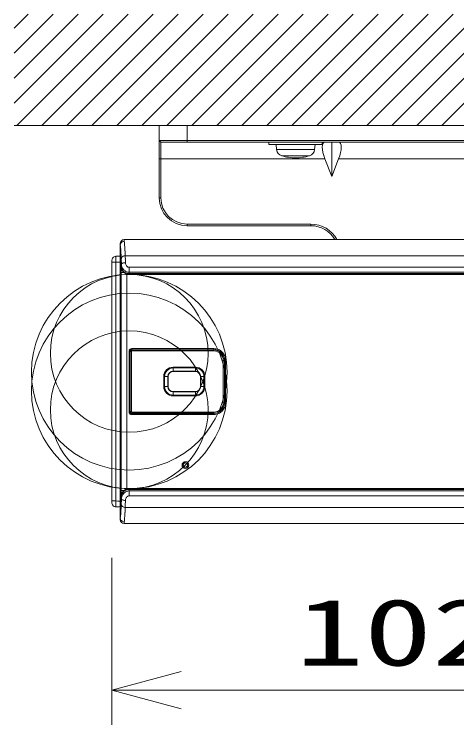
# Model space of a CAD drawing. Units: millimetres on the paper. Extents: x -62 to 64, y -59 to 59.
# Drawn here: x -29.48 to -13.53, y 19.13 to 44.72 of the extents above; entities that cross this region are included whole.
import ezdxf
from ezdxf.enums import TextEntityAlignment as Align

# ---------------------------------------------------------------- set-up
doc = ezdxf.new("R2010")
doc.units = ezdxf.units.MM
for name, color, linetype, lineweight in [('0-3_GAIKEI', 4, 'Continuous', 9), ('0-4_SUNPO', 7, 'Continuous', 9), ('0-5_0', 7, 'Continuous', 9)]:
    doc.layers.add(name, color=color, linetype=linetype, lineweight=lineweight)
doc.styles.add('ＭＳ ゴシック', font='')
doc.styles.get('ＭＳ ゴシック').set_extended_font_data('MS Gothic')

# ---------------------------------------------------------------- blocks, each defined once
blk = doc.blocks.new('_Open30')
at = {"layer": '0-5_0'}
blk.add_line((0, 0), (-1, 0), dxfattribs=at)
blk.add_lwpolyline([(-1, 0.2679), (0, 0), (-1, -0.2679)], dxfattribs=at)

msp = doc.modelspace()

# ---------------------------------------------------------------- linework, layer by layer
at = {"layer": '0-3_GAIKEI', "color": 134}
for p, q in [((-29.475, 44.215), (-28.969, 44.721)), ((-29.475, 43.315), (-28.069, 44.721)), ((-29.475, 42.415), (-27.168, 44.721)), ((-29.475, 41.514), (-26.268, 44.721)), ((-29.378, 40.711), (-25.368, 44.721)), ((-28.477, 40.711), (-24.468, 44.721)), ((-27.577, 40.711), (-23.568, 44.721)), ((-26.677, 40.711), (-22.668, 44.721)), ((-25.777, 40.711), (-21.767, 44.721)), ((-24.877, 40.711), (-20.867, 44.721)), ((-23.977, 40.711), (-19.967, 44.721)), ((-23.076, 40.711), (-19.067, 44.721)), ((-22.176, 40.711), (-18.167, 44.721)), ((-21.276, 40.711), (-17.267, 44.721)), ((-20.376, 40.711), (-16.367, 44.721)), ((-19.476, 40.711), (-15.466, 44.721)), ((-18.576, 40.711), (-14.566, 44.721)), ((-17.676, 40.711), (-13.666, 44.721)), ((-16.775, 40.711), (-12.766, 44.721)), ((-15.875, 40.711), (-11.866, 44.721)), ((-14.975, 40.711), (-10.966, 44.721)), ((-14.075, 40.711), (-10.065, 44.721)), ((-29.475, 40.711), (-0.806, 40.711))]:
    msp.add_line(p, q, dxfattribs=at)
at = {"layer": '0-3_GAIKEI'}
for p, q in [((-24.251, 40.17), (-24.251, 40.711)), ((-7.812, 40.711), (-23.249, 40.711)), ((-24.251, 40.17), (-23.249, 40.17)), ((-24.251, 40.17), (-24.191, 40.11)), ((-24.251, 39.508), (-24.251, 40.17)), ((-23.249, 40.11), (-24.191, 40.11)), ((-24.191, 40.11), (-24.191, 39.508)), ((-23.249, 40.17), (-23.249, 40.11)), ((-20.302, 40.11), (-20.302, 40.03)), ((-18.377, 40.03), (-20.302, 40.03)), ((-20.041, 40.03), (-20.025, 39.846)), ((-18.654, 39.846), (-18.638, 40.03)), ((-18.377, 40.03), (-18.377, 40.11)), ((-20.025, 39.846), (-18.654, 39.846)), ((-24.251, 39.508), (-24.191, 39.508)), ((-24.251, 38.105), (-24.251, 39.508)), ((-18.283, 39.508), (-24.191, 39.508)), ((-24.191, 39.508), (-24.191, 38.105)), ((-19.837, 39.619), (-18.842, 39.619)), ((-17.79, 39.508), (-18.036, 38.871)), ((-13.271, 39.508), (-17.79, 39.508)), ((-24.251, 38.105), (-24.191, 38.105)), ((-23.249, 37.103), (-23.249, 37.163)), ((-23.249, 37.163), (-18.788, 37.163)), ((-18.788, 37.103), (-18.788, 37.163)), ((-18.788, 37.103), (-23.249, 37.103)), ((-25.513, 36.602), (-25.513, 36.54)), ((-23.947, 36.602), (-23.953, 36.602)), ((-23.346, 36.602), (-23.352, 36.602)), ((-22.745, 36.602), (-22.75, 36.602)), ((-22.143, 36.602), (-22.149, 36.602)), ((-21.542, 36.602), (-21.548, 36.602)), ((-20.94, 36.602), (-20.946, 36.602)), ((-20.339, 36.602), (-20.345, 36.602)), ((-19.738, 36.602), (-19.743, 36.602)), ((-19.136, 36.602), (-19.142, 36.602)), ((-18.535, 36.602), (-18.541, 36.602)), ((-17.933, 36.602), (-17.939, 36.602)), ((-17.332, 36.602), (-17.338, 36.602)), ((-16.73, 36.602), (-16.736, 36.602)), ((-16.129, 36.602), (-16.135, 36.602)), ((-15.528, 36.602), (-15.533, 36.602)), ((-13.723, 36.602), (-13.729, 36.602)), ((-25.654, 35.794), (-25.654, 35.845)), ((-25.636, 35.845), (-25.654, 35.845)), ((-25.636, 26.946), (-25.636, 36.042)), ((-25.476, 36.024), (-5.385, 36.024)), ((-25.618, 35.629), (-25.617, 35.63)), ((-25.617, 35.63), (-25.614, 35.718)), ((-25.331, 35.605), (-25.331, 35.426)), ((-25.331, 35.605), (-5.529, 35.605)), ((-25.636, 35.502), (-25.654, 35.502)), ((-25.619, 35.412), (-25.619, 27.567)), ((-25.419, 35.359), (-25.419, 27.62)), ((-25.334, 35.346), (-25.333, 35.347)), ((-25.332, 35.379), (-25.331, 35.426)), ((-25.332, 35.379), (-5.528, 35.379)), ((-25.332, 35.347), (-5.528, 35.347)), ((-25.331, 35.426), (-5.529, 35.426)), ((-25.338, 32.576), (-25.338, 30.403)), ((-25.297, 32.576), (-25.297, 30.403)), ((-25.297, 32.576), (-25.294, 32.572)), ((-25.294, 32.572), (-25.294, 30.407)), ((-25.253, 32.572), (-25.294, 32.572)), ((-25.253, 32.572), (-25.253, 30.407)), ((-22.283, 32.676), (-25.237, 32.676)), ((-22.283, 32.636), (-25.237, 32.636)), ((-25.237, 32.636), (-25.233, 32.632)), ((-25.233, 32.592), (-25.233, 32.632)), ((-22.286, 32.632), (-25.233, 32.632)), ((-22.286, 32.592), (-25.233, 32.592)), ((-22.283, 32.636), (-22.286, 32.632)), ((-22.286, 32.592), (-22.286, 32.632)), ((-21.902, 32.255), (-21.906, 32.251)), ((-21.906, 30.728), (-21.906, 32.251)), ((-21.902, 30.724), (-21.902, 32.255)), ((-21.862, 30.724), (-21.862, 32.255)), ((-22.948, 32.007), (-23.75, 32.007)), ((-22.948, 31.979), (-22.948, 32.007)), ((-23.75, 31.85), (-23.75, 31.862)), ((-22.948, 31.85), (-23.75, 31.85)), ((-22.948, 31.862), (-22.948, 31.979)), ((-22.948, 31.85), (-22.948, 31.862)), ((-24.087, 31.67), (-24.087, 31.309)), ((-24.059, 31.67), (-24.087, 31.67)), ((-23.942, 31.67), (-24.059, 31.67)), ((-23.942, 31.67), (-23.942, 31.309)), ((-23.93, 31.67), (-23.942, 31.67)), ((-22.639, 31.67), (-22.611, 31.67)), ((-22.639, 31.309), (-22.639, 31.67)), ((-22.611, 31.309), (-22.611, 31.67)), ((-23.942, 31.309), (-24.059, 31.309)), ((-22.768, 31.309), (-22.756, 31.309)), ((-22.756, 31.309), (-22.639, 31.309)), ((-22.639, 31.309), (-22.611, 31.309)), ((-23.75, 31.129), (-23.75, 31.117)), ((-23.75, 31.129), (-22.948, 31.129)), ((-23.75, 31.117), (-23.75, 31)), ((-23.75, 31), (-22.948, 31)), ((-23.75, 31), (-23.75, 30.972)), ((-23.75, 30.972), (-22.948, 30.972)), ((-22.948, 31.129), (-22.948, 31.117)), ((-22.948, 31), (-22.948, 30.972)), ((-21.946, 30.728), (-21.906, 30.728)), ((-21.906, 30.728), (-21.902, 30.724)), ((-25.294, 30.407), (-25.297, 30.403)), ((-25.253, 30.407), (-25.294, 30.407)), ((-25.233, 30.347), (-25.237, 30.343)), ((-25.237, 30.343), (-22.283, 30.343)), ((-25.237, 30.303), (-22.283, 30.303)), ((-25.233, 30.387), (-22.286, 30.387)), ((-25.233, 30.387), (-25.233, 30.347)), ((-25.233, 30.347), (-22.286, 30.347)), ((-22.286, 30.387), (-22.286, 30.347)), ((-22.286, 30.347), (-22.283, 30.343)), ((-23.386, 28.482), (-23.388, 28.482)), ((-23.231, 28.482), (-23.229, 28.482)), ((-25.636, 27.477), (-25.654, 27.477)), ((-25.334, 27.633), (-25.333, 27.632)), ((-25.332, 27.632), (-5.528, 27.632)), ((-25.332, 27.6), (-25.331, 27.553)), ((-25.332, 27.6), (-5.528, 27.6)), ((-5.529, 27.553), (-25.331, 27.553)), ((-25.654, 27.134), (-25.654, 27.185)), ((-25.636, 27.134), (-25.654, 27.134)), ((-25.618, 27.35), (-25.617, 27.349)), ((-25.617, 27.349), (-25.614, 27.261)), ((-25.476, 26.955), (-5.385, 26.955)), ((-25.513, 26.439), (-25.513, 26.377)), ((-23.947, 26.377), (-23.953, 26.377)), ((-23.346, 26.377), (-23.352, 26.377)), ((-22.745, 26.377), (-22.75, 26.377)), ((-22.143, 26.377), (-22.149, 26.377)), ((-21.542, 26.377), (-21.548, 26.377)), ((-20.94, 26.377), (-20.946, 26.377)), ((-19.738, 26.377), (-19.743, 26.377)), ((-19.136, 26.377), (-19.142, 26.377)), ((-18.535, 26.377), (-18.541, 26.377)), ((-17.933, 26.377), (-17.939, 26.377)), ((-17.332, 26.377), (-17.338, 26.377)), ((-16.73, 26.377), (-16.736, 26.377)), ((-16.129, 26.377), (-16.135, 26.377)), ((-15.528, 26.377), (-15.533, 26.377)), ((-14.926, 26.377), (-14.932, 26.377)), ((-14.325, 26.377), (-14.331, 26.377)), ((-13.723, 26.377), (-13.729, 26.377))]:
    msp.add_line(p, q, dxfattribs=at)
at = {"layer": '0-3_GAIKEI', "color": 7}
for p, q in [((-25.513, 36.602), (-5.348, 36.602)), ((-25.654, 36.46), (-25.654, 36.4)), ((-25.654, 36.4), (-25.654, 36.239)), ((-25.654, 36.03), (-25.654, 36.239)), ((-25.653, 36.004), (-25.815, 36.001)), ((-25.955, 27.188), (-25.955, 35.792)), ((-25.654, 35.794), (-25.654, 27.185)), ((-25.334, 35.346), (-5.526, 35.346)), ((-25.334, 27.633), (-5.526, 27.633)), ((-25.955, 27.121), (-25.945, 27.072)), ((-25.815, 26.978), (-25.653, 26.975)), ((-25.654, 26.74), (-25.654, 26.946)), ((-25.654, 26.74), (-25.654, 26.578)), ((-25.654, 26.579), (-25.654, 26.519)), ((-25.513, 26.377), (-5.348, 26.377)), ((-20.339, 26.377), (-20.345, 26.377))]:
    msp.add_line(p, q, dxfattribs=at)
at = {"layer": '0-3_GAIKEI'}
for points in [[(-24.251, 40.711), (-23.249, 40.711), (-23.249, 40.17)], [(-23.249, 40.17), (-7.812, 40.17), (-7.812, 40.11), (-23.249, 40.11)], [(-18.036, 40.11), (-18.036, 38.871), (-18.283, 39.508)], [(-25.955, 35.792), (-25.944, 35.792), (-25.914, 35.792), (-25.869, 35.792), (-25.815, 35.792)], [(-25.815, 35.792), (-25.725, 35.793), (-25.654, 35.794)], [(-25.654, 27.185), (-25.744, 27.186), (-25.815, 27.188), (-25.815, 35.792)], [(-25.508, 35.412), (-25.567, 35.412), (-25.605, 35.412), (-25.619, 35.412)], [(-25.332, 35.379), (-25.332, 35.356), (-25.332, 35.347)], [(-25.297, 32.576), (-25.301, 32.576), (-25.309, 32.576), (-25.322, 32.576), (-25.338, 32.576)], [(-25.237, 32.636), (-25.237, 32.639), (-25.237, 32.648), (-25.237, 32.661), (-25.237, 32.676)], [(-22.283, 32.639), (-22.283, 32.648), (-22.283, 32.661), (-22.283, 32.676)], [(-21.946, 30.728), (-21.946, 32.251), (-21.906, 32.251)], [(-21.902, 32.255), (-21.898, 32.255), (-21.89, 32.255), (-21.877, 32.255), (-21.862, 32.255)], [(-22.948, 31.979), (-23.75, 31.979), (-23.75, 32.007)], [(-22.948, 31.862), (-23.75, 31.862), (-23.75, 31.979)], [(-24.059, 31.67), (-24.059, 31.309), (-24.087, 31.309)], [(-23.93, 31.67), (-23.93, 31.309), (-23.942, 31.309)], [(-22.768, 31.309), (-22.768, 31.67), (-22.756, 31.67)], [(-22.756, 31.309), (-22.756, 31.67), (-22.639, 31.67)], [(-23.75, 31.117), (-22.948, 31.117), (-22.948, 31)], [(-21.898, 30.724), (-21.89, 30.724), (-21.877, 30.724), (-21.862, 30.724)], [(-25.297, 30.403), (-25.301, 30.403), (-25.309, 30.403), (-25.322, 30.403), (-25.338, 30.403)], [(-25.237, 30.343), (-25.237, 30.34), (-25.237, 30.331), (-25.237, 30.318), (-25.237, 30.303)], [(-22.283, 30.343), (-22.283, 30.34), (-22.283, 30.331), (-22.283, 30.318), (-22.283, 30.303)], [(-23.428, 28.482), (-23.421, 28.482), (-23.413, 28.482), (-23.406, 28.482), (-23.4, 28.482), (-23.395, 28.482), (-23.392, 28.482), (-23.389, 28.482), (-23.388, 28.482)], [(-23.189, 28.482), (-23.197, 28.482), (-23.204, 28.482), (-23.211, 28.482), (-23.217, 28.482), (-23.222, 28.482), (-23.226, 28.482), (-23.229, 28.482), (-23.229, 28.482)], [(-25.508, 27.567), (-25.567, 27.567), (-25.605, 27.567), (-25.619, 27.567)], [(-25.332, 27.6), (-25.332, 27.623), (-25.332, 27.632)], [(-5.529, 27.374), (-25.331, 27.374), (-25.331, 27.553)], [(-25.955, 27.188), (-25.944, 27.188), (-25.914, 27.188), (-25.869, 27.188), (-25.815, 27.188)]]:
    msp.add_lwpolyline(points, dxfattribs=at)
at = {"layer": '0-3_GAIKEI', "color": 7}
for points in [[(-25.955, 35.792), (-25.955, 35.817), (-25.955, 35.839), (-25.955, 35.853), (-25.955, 35.858)], [(-25.654, 35.794), (-25.654, 35.86), (-25.654, 35.919), (-25.654, 35.966), (-25.654, 35.994), (-25.654, 36.004)], [(-25.955, 27.121), (-25.955, 27.126), (-25.955, 27.14), (-25.955, 27.162), (-25.955, 27.188)], [(-25.654, 26.975), (-25.654, 26.984), (-25.654, 27.013), (-25.654, 27.059), (-25.654, 27.119), (-25.654, 27.185)]]:
    msp.add_lwpolyline(points, dxfattribs=at)
at = {"layer": '0-3_GAIKEI'}
for centre, radius in [((-25.815, 36.001), 0.0001), ((-25.332, 31.825), 3.523), ((-25.332, 32.506), 2.841), ((-25.332, 31.154), 3.523), ((-25.332, 30.473), 2.841), ((-25.815, 26.978), 0.0001)]:
    msp.add_circle(centre, radius, dxfattribs=at)
for centre, radius, start, end in [((-19.766, 39.869), 0.261, 185, 253.9803), ((-18.914, 39.869), 0.261, 286.0197, 355), ((-19.34, 41.353), 1.804, 253.9803, 270), ((-19.34, 41.353), 1.804, 270, 286.0197), ((-23.249, 38.105), 1.002, 180, 270), ((-23.249, 38.105), 0.942, 180, 270), ((-18.788, 36.1), 1.062, 28.1446, 90), ((-18.788, 36.1), 1.002, 30, 90), ((-25.439, 36.385), 0.216, 161.3533, 175.8675), ((-28.524, 36.015), 2.896, 6.083, 7.6506), ((-25.522, 36.405), 0.131, 133.8225, 158.0244), ((-25.518, 36.406), 0.133, 111.4841, 135.4214), ((-25.497, 36.317), 0.224, 94.1026, 108.2757), ((-28.516, 36.144), 3.03, 5.9771, 7.5236), ((-29.233, 36.093), 3.748, 3.8765, 5.6127), ((-34.654, 35.699), 9.183, 3.1325, 4.0417), ((-29.172, 35.969), 3.545, 3.9388, 5.7164), ((-34.37, 35.586), 8.757, 3.1775, 4.1015), ((-47.565, 35.018), 22.113, 2.6088, 3.0667), ((-25.773, 35.998), 0.0422, 175.8958, 180), ((-24.406, 35.972), 1.409, 178.9527, 179.6748), ((-19.948, 35.949), 5.867, 179.6983, 180.0207), ((-9.104, 35.944), 16.711, 179.9908, 180.1445), ((1.207, 35.967), 27.022, 180.1377, 180.2499), ((18.21, 36.048), 44.026, 180.259, 180.3336), ((-46.628, 34.93), 21.032, 2.6458, 3.112), ((-25.445, 35.883), 0.174, 158.3605, 174.3434), ((-30.969, 35.695), 5.355, 1.3649, 2.2012), ((-25.5, 35.897), 0.118, 129.722, 154.5035), ((-25.484, 35.883), 0.139, 109.2002, 131.3683), ((-25.457, 35.771), 0.254, 94.1017, 106.5596), ((-34.546, 35.726), 9.076, 1.192, 1.8795), ((-42.713, 35.61), 17.243, 0.5282, 1.0129), ((-37.514, 35.51), 11.894, 0.4936, 0.8129), ((-43.341, 35.475), 17.721, 0.1431, 0.4454), ((-25.068, 35.679), 0.551, 185.1503, 194.344), ((-25.174, 35.679), 0.446, 186.3608, 196.4475), ((-36.691, 35.598), 11.077, 0.6197, 1.1597), ((-25.568, 35.703), 0.0485, 134.8094, 161.9223), ((-24.9, 35.794), 0.718, 186.0719, 190.9635), ((-25.339, 35.711), 0.271, 191.4845, 204.6598), ((-25.544, 35.666), 0.0922, 106.7177, 128.8636), ((-25.294, 35.736), 0.322, 205.2248, 216.6826), ((-25.492, 35.532), 0.236, 97.8851, 109.4346), ((-25.452, 35.185), 0.585, 91.8521, 97.1717), ((-24.931, 35.87), 0.549, 190.5222, 195.2912), ((-25.265, 35.78), 0.203, 195.7052, 208.798), ((-25.276, 35.775), 0.191, 209.133, 223.4643), ((-25.318, 35.732), 0.131, 222.3368, 243.1442), ((-25.327, 35.735), 0.13, 247.3693, 268.3326), ((-91.804, 35.35), 66.185, 0.05381, 0.147), ((-25.367, 35.611), 0.246, 196.1778, 216.8302), ((-25.401, 35.621), 0.212, 198.6177, 220.3529), ((-25.346, 35.666), 0.284, 220.1273, 237.1204), ((-25.327, 35.64), 0.294, 216.6639, 234.0205), ((-25.303, 35.726), 0.309, 216.2415, 228.2356), ((-25.32, 35.708), 0.285, 228.4073, 241.4894), ((-25.349, 35.605), 0.253, 233.293, 253.3848), ((-25.35, 35.653), 0.27, 236.4141, 254.7803), ((-25.336, 35.676), 0.249, 241.0748, 256.0962), ((-25.289, 35.954), 0.577, 256.7591, 265.5661), ((-25.292, 35.868), 0.523, 255.6903, 265.4891), ((-25.312, 35.829), 0.403, 258.0652, 267.3451), ((-23.036, 35.401), 2.298, 180.5657, 181.132), ((-25.327, 36.095), 0.717, 269.4645, 269.5107), ((-25.326, 36.267), 0.889, 269.5243, 269.5616), ((-25.159, 35.359), 0.174, 180.9943, 183.8508), ((-25.197, 32.568), 0.141, 160.9575, 176.8682), ((-25.239, 32.577), 0.0986, 134.724, 157.6758), ((-25.244, 32.585), 0.0893, 110.9174, 136.1056), ((-25.204, 32.569), 0.0939, 161.5829, 175.9416), ((-25.233, 32.572), 0.0601, 90, 180), ((-25.241, 32.578), 0.0562, 134.2008, 158.3112), ((-25.24, 32.579), 0.0562, 111.6888, 135.7992), ((-25.222, 32.502), 0.175, 95.0929, 107.9578), ((-25.231, 32.542), 0.0939, 94.0584, 108.4171), ((-25.233, 32.572), 0.02, 90, 180), ((-22.286, 32.251), 0.381, 0, 90), ((-22.286, 32.251), 0.341, 0, 90), ((-22.315, 32.086), 0.591, 70.8919, 86.8745), ((553.229, 32.641), 575.512, 180.00016, 180.00048), ((-22.325, 32.043), 0.595, 71.5748, 85.9312), ((-22.268, 32.276), 0.356, 44.2005, 68.3031), ((-22.263, 32.292), 0.38, 55.5936, 68.0752), ((-22.293, 32.247), 0.434, 44.8062, 55.7476), ((-22.261, 32.269), 0.356, 21.6969, 45.7995), ((-22.296, 32.243), 0.438, 34.0595, 44.8446), ((-22.268, 32.26), 0.406, 22.5628, 34.2424), ((-22.495, 32.213), 0.595, 4.0689, 18.4252), ((-22.4, 32.233), 0.539, 2.3226, 19.8366), ((-23.75, 31.67), 0.337, 90, 180), ((-22.948, 31.67), 0.337, 0, 90), ((-23.75, 31.67), 0.309, 90, 180), ((-23.75, 31.67), 0.192, 90, 180), ((-23.75, 31.67), 0.18, 90, 180), ((-22.948, 31.67), 0.309, 0, 90), ((-22.948, 31.67), 0.192, 0, 90), ((-22.948, 31.67), 0.18, 0, 90), ((-23.75, 31.309), 0.337, 180, 270), ((-23.75, 31.309), 0.309, 180, 270), ((-23.75, 31.309), 0.192, 180, 270), ((-23.75, 31.309), 0.18, 180, 270), ((-22.948, 31.309), 0.309, 270, 0), ((-22.948, 31.309), 0.337, 270, 0), ((-22.948, 31.309), 0.192, 270, 0), ((-22.948, 31.309), 0.18, 270, 0), ((-22.286, 30.728), 0.341, 270, 0), ((-22.286, 30.728), 0.381, 270, 0), ((-22.495, 30.766), 0.595, 341.5748, 355.9312), ((-21.897, -544.806), 575.53, 90.00016, 90.00048), ((-22.452, 30.756), 0.591, 340.8919, 356.8745), ((-22.261, 30.71), 0.356, 314.2005, 338.3031), ((-22.291, 30.734), 0.434, 314.8062, 325.7476), ((-22.246, 30.705), 0.38, 325.5936, 338.0752), ((-25.163, 30.419), 0.175, 185.0929, 197.9578), ((-25.246, 30.397), 0.0893, 200.9174, 226.1056), ((-25.238, 30.402), 0.0986, 224.724, 247.6758), ((-25.204, 30.41), 0.0939, 184.0584, 198.4171), ((-25.233, 30.407), 0.0601, 180, 270), ((-25.241, 30.401), 0.0562, 201.6888, 225.7992), ((-25.24, 30.4), 0.0562, 224.2008, 248.3112), ((-25.23, 30.444), 0.141, 250.9575, 266.8682), ((-25.231, 30.437), 0.0939, 251.5829, 265.9416), ((-25.233, 30.407), 0.02, 180, 270), ((-22.325, 30.936), 0.595, 274.0688, 288.4252), ((-22.304, 30.841), 0.539, 272.3227, 289.8366), ((-22.268, 30.703), 0.356, 291.6969, 315.7995), ((-22.277, 30.71), 0.406, 292.5628, 304.2424), ((-22.294, 30.737), 0.438, 304.0595, 314.8446), ((-23.309, 28.482), 0.12, 0, 180), ((-23.309, 28.482), 0.12, 180, 0), ((-23.309, 28.482), 0.0795, 0, 180), ((-23.309, 28.482), 0.0795, 180, 0), ((-23.265, 28.49), 0.122, 183.4745, 196.1921), ((-23.285, 28.479), 0.101, 166.7749, 178.3448), ((-23.309, 28.483), 0.077, 149.6488, 164.8195), ((-23.313, 28.48), 0.0724, 199.1855, 220.3011), ((-23.308, 28.482), 0.0783, 135.2318, 149.9662), ((-23.311, 28.479), 0.0734, 218.646, 239.5598), ((-23.309, 28.483), 0.0771, 120.191, 135.0936), ((-23.297, 28.515), 0.112, 242.8405, 256.7374), ((-23.308, 28.483), 0.0776, 105.4946, 120.4235), ((-23.307, 28.464), 0.096, 91.4729, 103.66), ((-23.309, 28.482), 0.0777, 259.5419, 0), ((-23.309, 28.482), 0.0777, 0, 90), ((-71.552, 27.586), 45.932, 359.8428, 359.9767), ((-42.352, 27.507), 16.733, 359.5266, 359.8406), ((-25.068, 27.3), 0.551, 165.656, 174.8497), ((-25.174, 27.3), 0.446, 163.5525, 173.6392), ((-25.367, 27.368), 0.246, 143.1698, 163.8222), ((-25.401, 27.358), 0.212, 139.6472, 161.3823), ((-25.303, 27.248), 0.312, 147.5331, 157.7963), ((-25.293, 27.245), 0.322, 137.925, 147.9712), ((-25.327, 27.339), 0.294, 125.9795, 143.3361), ((-25.346, 27.313), 0.284, 122.8795, 139.8727), ((-25.315, 27.265), 0.293, 126.8028, 137.9316), ((-25.349, 27.374), 0.253, 106.6151, 126.707), ((-25.35, 27.326), 0.27, 105.2199, 123.5858), ((-25.32, 27.271), 0.284, 115.2171, 126.7207), ((-25.34, 27.315), 0.236, 101.6439, 115.5151), ((-25.292, 27.111), 0.523, 94.5112, 104.3096), ((-25.289, 27.026), 0.577, 94.4337, 103.241), ((-25.306, 27.093), 0.46, 93.0193, 100.1353), ((-25.327, 26.884), 0.717, 90.4893, 90.5355), ((-25.159, 27.62), 0.174, 176.1488, 179.0056), ((-23.036, 27.578), 2.298, 178.8679, 179.4343), ((-25.326, 26.712), 0.889, 90.4384, 90.4757), ((18.208, 26.931), 44.023, 179.6665, 179.741), ((1.214, 27.012), 27.029, 179.7502, 179.8623), ((-43.978, 27.535), 18.359, 359.2659, 359.4795), ((-30.969, 27.284), 5.354, 357.7988, 358.6351), ((-36.69, 27.381), 11.077, 358.8403, 359.3803), ((-24.827, 27.177), 0.791, 170.0294, 173.917), ((-25.568, 27.276), 0.0484, 198.0207, 225.189), ((-25.334, 27.265), 0.277, 158.6317, 169.8658), ((-25.544, 27.313), 0.0922, 231.1468, 253.2913), ((-25.492, 27.448), 0.236, 250.5633, 262.1106), ((-25.452, 27.793), 0.584, 262.8293, 268.1558), ((-43.037, 27.376), 17.567, 358.9831, 359.4588), ((-24.931, 27.109), 0.549, 164.7069, 169.4763), ((-25.265, 27.199), 0.203, 151.2014, 164.2921), ((-25.276, 27.204), 0.191, 136.5408, 150.8674), ((-25.318, 27.247), 0.131, 116.8597, 137.6682), ((-25.327, 27.244), 0.13, 91.6883, 112.6335), ((-9.102, 27.035), 16.713, 179.8555, 180.0092), ((-19.949, 27.03), 5.866, 179.9793, 180.3017), ((-24.406, 27.008), 1.409, 180.3253, 181.0473), ((-25.773, 26.981), 0.0421, 180, 184.1075), ((-33.493, 27.335), 7.878, 355.8605, 356.8909), ((-51.822, 28.316), 26.233, 356.924, 357.2968), ((-25.446, 27.096), 0.173, 185.6589, 201.6653), ((-25.5, 27.082), 0.118, 205.5393, 230.2895), ((-25.484, 27.096), 0.139, 228.6176, 250.7629), ((-25.457, 27.207), 0.253, 253.421, 265.8999), ((-47.565, 27.961), 22.113, 356.9334, 357.3912), ((-34.857, 27.259), 9.386, 358.1433, 358.8083), ((-27.925, 26.893), 2.292, 352.0994, 354.0656), ((-29.664, 27.05), 4.038, 354.4131, 355.9815), ((-29.233, 26.886), 3.748, 354.3874, 356.1236), ((-34.654, 27.28), 9.183, 355.9583, 356.8675), ((-25.439, 26.594), 0.216, 184.2526, 198.7466), ((-25.522, 26.574), 0.131, 202.0707, 226.2384), ((-25.518, 26.573), 0.133, 224.6416, 248.5455), ((-25.497, 26.662), 0.224, 251.7493, 265.903), ((-28.516, 26.835), 3.03, 352.4764, 354.0229)]:
    msp.add_arc(centre, radius, start, end, dxfattribs=at)
at = {"layer": '0-3_GAIKEI', "color": 7}
for centre, radius, start, end in [((-25.513, 36.46), 0.142, 90, 180), ((-28.749, 35.839), 3.12, 5.9439, 7.3661), ((-29.062, 35.825), 3.433, 3.8547, 5.6268), ((-25.739, 35.841), 0.217, 161.5111, 175.9068), ((-25.823, 35.861), 0.131, 134.2417, 158.1978), ((-25.818, 35.862), 0.134, 112.1818, 135.8399), ((-25.795, 35.772), 0.226, 95.0029, 109.006), ((-38.637, 35.173), 13.031, 3.2895, 3.8865), ((-45.049, 34.851), 19.45, 3.0113, 3.1523), ((-43.545, 34.946), 17.944, 2.8004, 2.9617), ((-30.193, 35.629), 4.574, 1.4034, 2.4251), ((-38.366, 35.472), 12.749, 0.7037, 1.2083), ((-25.248, 35.644), 0.37, 182.3498, 194.3863), ((-25.229, 35.678), 0.399, 198.4493, 210.068), ((-25.111, 35.841), 0.588, 218.0223, 227.3126), ((-25.353, 35.587), 0.238, 228.792, 251.6873), ((-25.315, 35.753), 0.407, 253.9232, 267.2756), ((-25.25, 27.335), 0.369, 165.5358, 177.62), ((-25.222, 27.298), 0.406, 150.0922, 161.5042), ((-25.111, 27.138), 0.588, 132.6874, 141.9777), ((-25.353, 27.392), 0.238, 108.3127, 131.208), ((-25.315, 27.226), 0.407, 92.7244, 106.0768), ((-43.545, 28.033), 17.944, 357.0383, 357.1996), ((-30.193, 27.35), 4.574, 357.5749, 358.5966), ((-38.366, 27.507), 12.749, 358.7917, 359.2963), ((-25.745, 27.157), 0.219, 202.0944, 213.6153), ((-25.823, 27.111), 0.128, 216.1966, 235.6041), ((-25.823, 27.107), 0.125, 234.3505, 254.0768), ((-25.808, 27.194), 0.213, 256.712, 268.2717), ((-34.606, 27.562), 8.992, 355.5594, 356.7861), ((-45.049, 28.128), 19.45, 356.8477, 356.9887), ((-28.763, 27.134), 3.134, 352.7784, 355.0982), ((-25.513, 26.519), 0.142, 180, 270)]:
    msp.add_arc(centre, radius, start, end, dxfattribs=at)
at = {"layer": '0-3_GAIKEI'}
for centre, major_axis, start_param, end_param in [((-18.05, 39.508), (-0.264, 0.595), 6.137861, 7.708657), ((-18.023, 39.508), (0.264, 0.595), 4.857713, 6.42851)]:
    msp.add_ellipse(centre, major_axis=major_axis, ratio=0.330129, start_param=start_param, end_param=end_param, dxfattribs=at)
at = {"layer": '0-4_SUNPO'}
for p, q in [((-25.955, 25.14), (-25.955, 19.127)), ((-23.455, 20.377), (-7.706, 20.377))]:
    msp.add_line(p, q, dxfattribs=at)

# ---------------------------------------------------------------- block references
at = {"layer": '0-4_SUNPO', "xscale": 2.5, "yscale": 2.5, "rotation": 180}
msp.add_blockref('_Open30', (-25.955, 20.377), dxfattribs=at)

# ---------------------------------------------------------------- texts
at = {"layer": '0-4_SUNPO', "style": 'ＭＳ ゴシック', "width": 1.5}
msp.add_text('102', height=2.405, dxfattribs=at).set_placement((-19.331, 20.54), align=Align.BOTTOM_LEFT)

doc.saveas('drawing.dxf')
